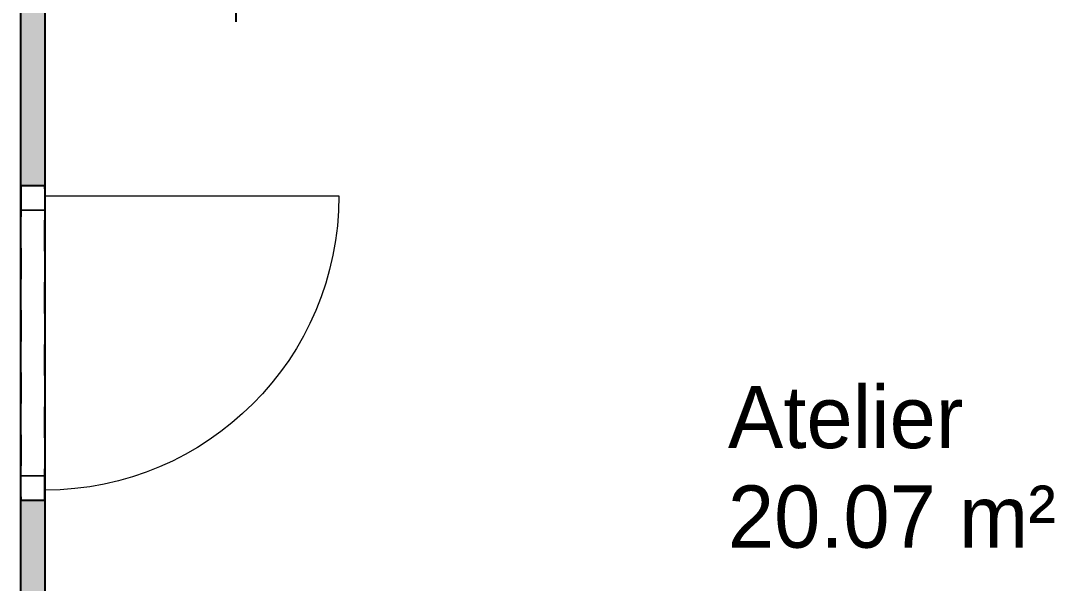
# Model space of a CAD drawing. Header units: metres. Extents: x 148.5 to 220.7, y 14.2 to 65.9.
# Drawn here: x 167.098 to 170.424, y 36.67 to 38.478 of the extents above; entities that cross this region are included whole.
import ezdxf

# ---------------------------------------------------------------- set-up
doc = ezdxf.new("R2010")
doc.units = ezdxf.units.M
doc.header["$PDMODE"] = 65
doc.linetypes.add('AUSGEZOGEN', pattern=[0])
doc.linetypes.add('PUNKT2_S9', pattern=[0.1, 0, -0.1])
for name, color, linetype, lineweight in [('Fenster', 7, 'AUSGEZOGEN', 13), ('Fensterbrüstung', 7, 'AUSGEZOGEN', 13), ('Raum', 250, 'AUSGEZOGEN', 13), ('Standard', 7, 'AUSGEZOGEN', 25), ('Tür 2D', 7, 'AUSGEZOGEN', 13), ('Wand Holz tragend', 7, 'AUSGEZOGEN', 13)]:
    doc.layers.add(name, color=color, linetype=linetype, lineweight=lineweight)
doc.styles.add('Posterama Text Light', font='')
doc.styles.get('Posterama Text Light').set_extended_font_data('Posterama Text Light')
doc.dimstyles.new('DIMSTYLE_18', dxfattribs={"dimtxt": 0.2, "dimasz": 0.3, "dimexe": 0, "dimexo": 1e-06, "dimgap": 0.1, "dimtad": 2, "dimdec": 1, "dimlfac": 100, "dimrnd": 0.5, "dimzin": 4, "dimdsep": 46, "dimtxsty": 'Posterama Text Light', "dimblk1": 'ALL_ML_STRICH', "dimblk2": 'ALL_ML_STRICH', "dimsah": 1, "dimcen": 0, "dimse1": 1, "dimse2": 1, "dimclrd": 7, "dimclre": 7, "dimclrt": 7, "dimadec": 0, "dimazin": 0, "dimtfac": 1, "dimtdec": 0, "dimtix": 1, "dimtmove": 2, "dimatfit": 3, "dimfxl": 0, "dimtvp": 1.2, "dimtzin": 0, "dimlwd": 0, "dimlwe": 25, "dimarcsym": 0})

# ---------------------------------------------------------------- blocks, each defined once
blk = doc.blocks.new('Fenster_16_$F2')
at = {"layer": 'Fenster', "transparency": 33554687}
for points in [[(0, 0), (0.078, 0), (0.078, 0.078), (0, 0.078), (0, 0)], [(0.078, 0), (0.932, 0), (0.932, 0.078), (0.078, 0.078), (0.078, 0)], [(0.932, 0), (1.01, 0), (1.01, 0.078), (0.932, 0.078), (0.932, 0)]]:
    blk.add_lwpolyline(points, close=True, dxfattribs=at)
at = {"layer": 'Tür 2D', "transparency": 33554687}
blk.add_line((0.978, 0.078), (0.978, 1.024), dxfattribs=at)
blk.add_arc((0.978, 0.078), 0.946, 90, 180, dxfattribs=at)
blk = doc.blocks.new('ALL_ML_STRICH')
at = {"color": 0, "linetype": 'ByBlock', "lineweight": -2}
for p, q in [((0, -0.5), (0, 0.5)), ((-0.3, -0.3), (0.3, 0.3)), ((-1, 0), (0.5, 0))]:
    blk.add_line(p, q, dxfattribs=at)
blk = doc.blocks.new('*D184')
at = {"layer": 'DEFPOINTS', "color": 7, "linetype": 'AUSGEZOGEN', "lineweight": 25, "transparency": 33554687}
for p in [(167.1758, 38.7748), (167.1758, 38.6754), (167.791, 38.6754)]:
    blk.add_point(p, dxfattribs=at)
at = {"layer": 'Standard', "color": 7, "linetype": 'AUSGEZOGEN', "lineweight": -2, "transparency": 33554687}
blk.add_line((167.791, 38.6754), (167.791, 38.7748), dxfattribs=at)
at = {"layer": 'Standard', "color": 7, "linetype": 'AUSGEZOGEN', "lineweight": 25, "transparency": 33554687, "xscale": 0.3, "yscale": 0.3, "zscale": 0.3}
for p, rotation in [((167.791, 38.6754), 270), ((167.791, 38.7748), 90)]:
    blk.add_blockref('ALL_ML_STRICH', p, dxfattribs=dict(at, rotation=rotation))
at = {"layer": 'Standard', "color": 7, "linetype": 'AUSGEZOGEN', "lineweight": 25, "transparency": 33554687, "insert": (167.4382, 38.7309), "char_height": 0.2, "width": 0.8, "attachment_point": 5, "rotation": 90, "style": 'Posterama Text Light'}
blk.add_mtext('\\A1;{\\A1;{10\\H0.132000;\\S^ ;}}', dxfattribs=at)

msp = doc.modelspace()

# ---------------------------------------------------------------- hatches: boundary and pattern name
at = {"layer": 'Wand Holz tragend', "lineweight": 18, "transparency": 33554687}
for points in [[(167.1758, 37.9474), (167.1758, 38.7748), (167.0978, 38.7748), (167.0978, 37.9474)], [(167.1758, 34.6148), (167.1758, 36.9374), (167.0978, 36.9374), (167.0978, 34.6148)]]:
    msp.add_hatch(color=255, dxfattribs=at).paths.add_polyline_path(points)

# ---------------------------------------------------------------- linework, layer by layer
at = {"layer": 'Fensterbrüstung', "transparency": 33554687}
for p, q in [((167.0978, 37.9474), (167.0978, 36.9374)), ((167.1758, 36.9374), (167.1758, 37.9474))]:
    msp.add_line(p, q, dxfattribs=at)
at = {"layer": 'Raum', "color": 7, "linetype": 'AUSGEZOGEN', "lineweight": 25, "transparency": 33554687}
for p, q in [((167.0978, 34.6148), (167.0978, 40.2848)), ((167.1758, 38.5154), (167.1758, 34.6148))]:
    msp.add_line(p, q, dxfattribs=at)
at = {"layer": 'Wand Holz tragend', "transparency": 33554687}
for p, q in [((167.0978, 38.7748), (167.0978, 37.9474)), ((167.1758, 37.9474), (167.1758, 38.5154)), ((167.1758, 37.9474), (167.0978, 37.9474)), ((167.0978, 36.9374), (167.1758, 36.9374)), ((167.0978, 36.9374), (167.0978, 34.6148)), ((167.1758, 34.6148), (167.1758, 36.9374))]:
    msp.add_line(p, q, dxfattribs=at)
at = {"layer": 'Wand Holz tragend', "color": 5, "linetype": 'PUNKT2_S9', "lineweight": 25, "transparency": 33554687}
for p, q in [((167.1758, 37.9474), (167.0978, 37.9474)), ((167.0978, 37.9474), (167.0978, 36.9374)), ((167.1758, 36.9374), (167.1758, 37.9474)), ((167.0978, 36.9374), (167.1758, 36.9374))]:
    msp.add_line(p, q, dxfattribs=at)

# ---------------------------------------------------------------- block references
at = {"layer": 'Fenster', "transparency": 33554687, "xscale": -1, "rotation": 270}
msp.add_blockref('Fenster_16_$F2', (167.0978, 36.9374), dxfattribs=at)

# ---------------------------------------------------------------- texts
at = {"layer": 'Wand Holz tragend', "color": 7, "linetype": 'AUSGEZOGEN', "lineweight": 25, "transparency": 33554687, "char_height": 0.2, "attachment_point": 1, "style": 'Posterama Text Light'}
for s, insert, width in [('\\A1;{\\fPosterama Text Light|i0|b0;\\H0.200000;\\W1.000000;\\C7;Atelier}\\P', (169.3736, 37.3042), 0.943333), ('\\A1;{\\fPosterama Text Light|i0|b0;\\H0.200000;\\W1.000000;\\C7;20.07 m²}\\P', (169.3736, 36.9842), 1.24)]:
    msp.add_mtext(s, dxfattribs=dict(at, insert=insert, width=width))

# ---------------------------------------------------------------- dimensions: what is measured, and where the dimension line sits
at = {"layer": 'Standard', "color": 7, "linetype": 'AUSGEZOGEN', "lineweight": 25, "transparency": 33554687}
dim = msp.add_linear_dim(base=(167.791, 38.7748), p1=(167.1758, 38.6754), p2=(167.1758, 38.7748), angle=90, dimstyle='DIMSTYLE_18', override={"dimpost": '<>', "dimclrd": 7, "dimclre": 7, "dimclrt": 7, "dimlwd": 0, "dimlwe": 25}, dxfattribs=at)
dim.commit()
dim.dimension.update_dxf_attribs({"geometry": '*D184', "text_midpoint": (167.4382, 38.7309), "dimtype": 160})

doc.saveas('drawing.dxf')
